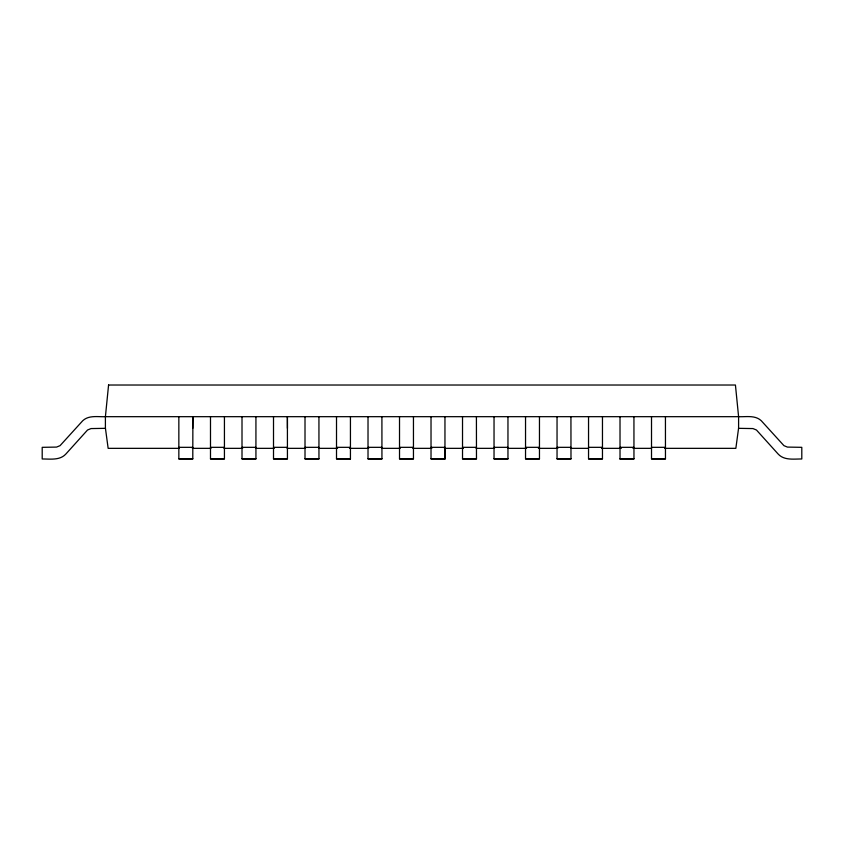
<?xml version="1.0" encoding="UTF-8"?>
<svg xmlns="http://www.w3.org/2000/svg" width="844" height="844" viewBox="0 0 844 844"><rect width="100%" height="100%" fill="white"/><g stroke="black" fill="none" stroke-linecap="round" stroke-linejoin="round"><path stroke-width="1.27" d="M738.595 428.077L735.852 448.343L664.65 448.343M620.013 416.809L620.024 458.978M651.515 416.809L651.515 458.978L665.462 458.978L665.441 416.683M192.77 428.33L192.886 416.683L192.791 458.978L178.844 458.978L178.844 416.683M178.844 447.331L192.77 447.331M210.494 447.331L224.43 447.331M242.006 447.331L255.932 447.331M273.509 447.331L287.435 447.331M305.011 447.331L318.937 447.331M336.513 447.331L350.439 447.331M368.016 447.331L381.942 447.331M399.518 447.331L413.454 447.331M431.02 447.331L444.957 447.331L444.967 458.978L431.02 458.978L431.02 416.683M462.523 447.331L476.459 447.331M494.035 447.331L507.961 447.331M525.538 447.331L539.464 447.331M557.04 447.331L570.966 447.331M588.542 447.331L602.468 447.331M620.013 447.331L633.939 447.331M651.515 447.331L665.441 447.331M179.35 448.343L108.148 448.343L105.405 428.077M192.358 448.343L211 448.343M223.934 448.343L242.65 448.343M255.51 448.343L274.3 448.343M287.097 448.343L305.517 448.343M318.673 448.343L337.6 448.343M349.469 448.343L368.67 448.343M381.826 448.343L400.256 448.343M412.769 448.343L431.833 448.343M444.419 448.343L463.409 448.343M476.069 448.343L494.531 448.343M507.719 448.343L526.572 448.343M538.409 448.343L557.831 448.343M571.019 448.343L588.416 448.343M601.572 448.343L621.311 448.343M633 448.343L651.568 448.343M178.844 458.725L192.791 458.725M210.494 458.725L224.441 458.725M242.006 458.725L255.954 458.725M273.509 458.725L287.456 458.725M305.011 458.725L318.958 458.725M336.513 458.725L350.46 458.725M368.016 458.725L381.963 458.725M399.518 458.725L413.465 458.725M431.02 458.725L444.967 458.725M462.523 458.725L476.48 458.725M494.035 458.725L507.982 458.725M525.538 458.725L539.485 458.725M557.04 458.725L570.987 458.725M588.542 458.725L602.489 458.725M620.013 458.725L633.96 458.725M651.515 458.725L665.462 458.725M350.46 458.978L336.513 458.978L336.513 416.683M620.013 458.978L633.96 458.978L633.939 416.683M602.468 416.809L602.468 458.978L588.542 458.978L588.542 416.683M570.934 416.683L570.987 458.978L557.04 458.978L557.04 416.683M539.464 416.809L539.464 458.978L525.538 458.978L525.538 416.683M507.961 416.809L507.961 458.978L494.035 458.978L494.035 416.683M476.417 416.683L476.48 458.978L462.523 458.978L462.523 416.683M444.957 416.809L444.957 458.978M413.454 416.809L413.454 458.978L399.518 458.978L399.518 416.683M381.91 416.683L381.942 458.978L368.016 458.978L368.016 416.683M350.439 416.809L350.439 458.978M318.937 416.809L318.958 458.978L305.011 458.978L305.011 416.683M255.932 416.809L255.932 458.978L242.006 458.978L242.006 416.683M224.43 416.809L224.43 458.978L210.494 458.978L210.494 416.683M287.435 428.33L287.403 416.683L287.435 458.978L273.509 458.978L273.509 416.683M108.57 385.022L105.405 416.683L105.405 428.33L91.036 428.573L87.544 430.007L65.927 453.956C59.892 460.655 50.165 458.914 42.2 458.978L42.2 447.331L56.569 447.088L60.061 445.653L82.723 420.745C88.842 414.931 97.862 417.02 105.405 416.683L738.595 416.683C746.138 417.02 755.158 414.931 761.277 420.745L783.939 445.653L787.431 447.088L801.8 447.331L801.8 458.978C793.835 458.914 784.108 460.655 778.073 453.956L756.456 430.007L752.964 428.573L738.595 428.33L738.595 416.683L735.43 385.022L108.57 385.022"/></g></svg>
